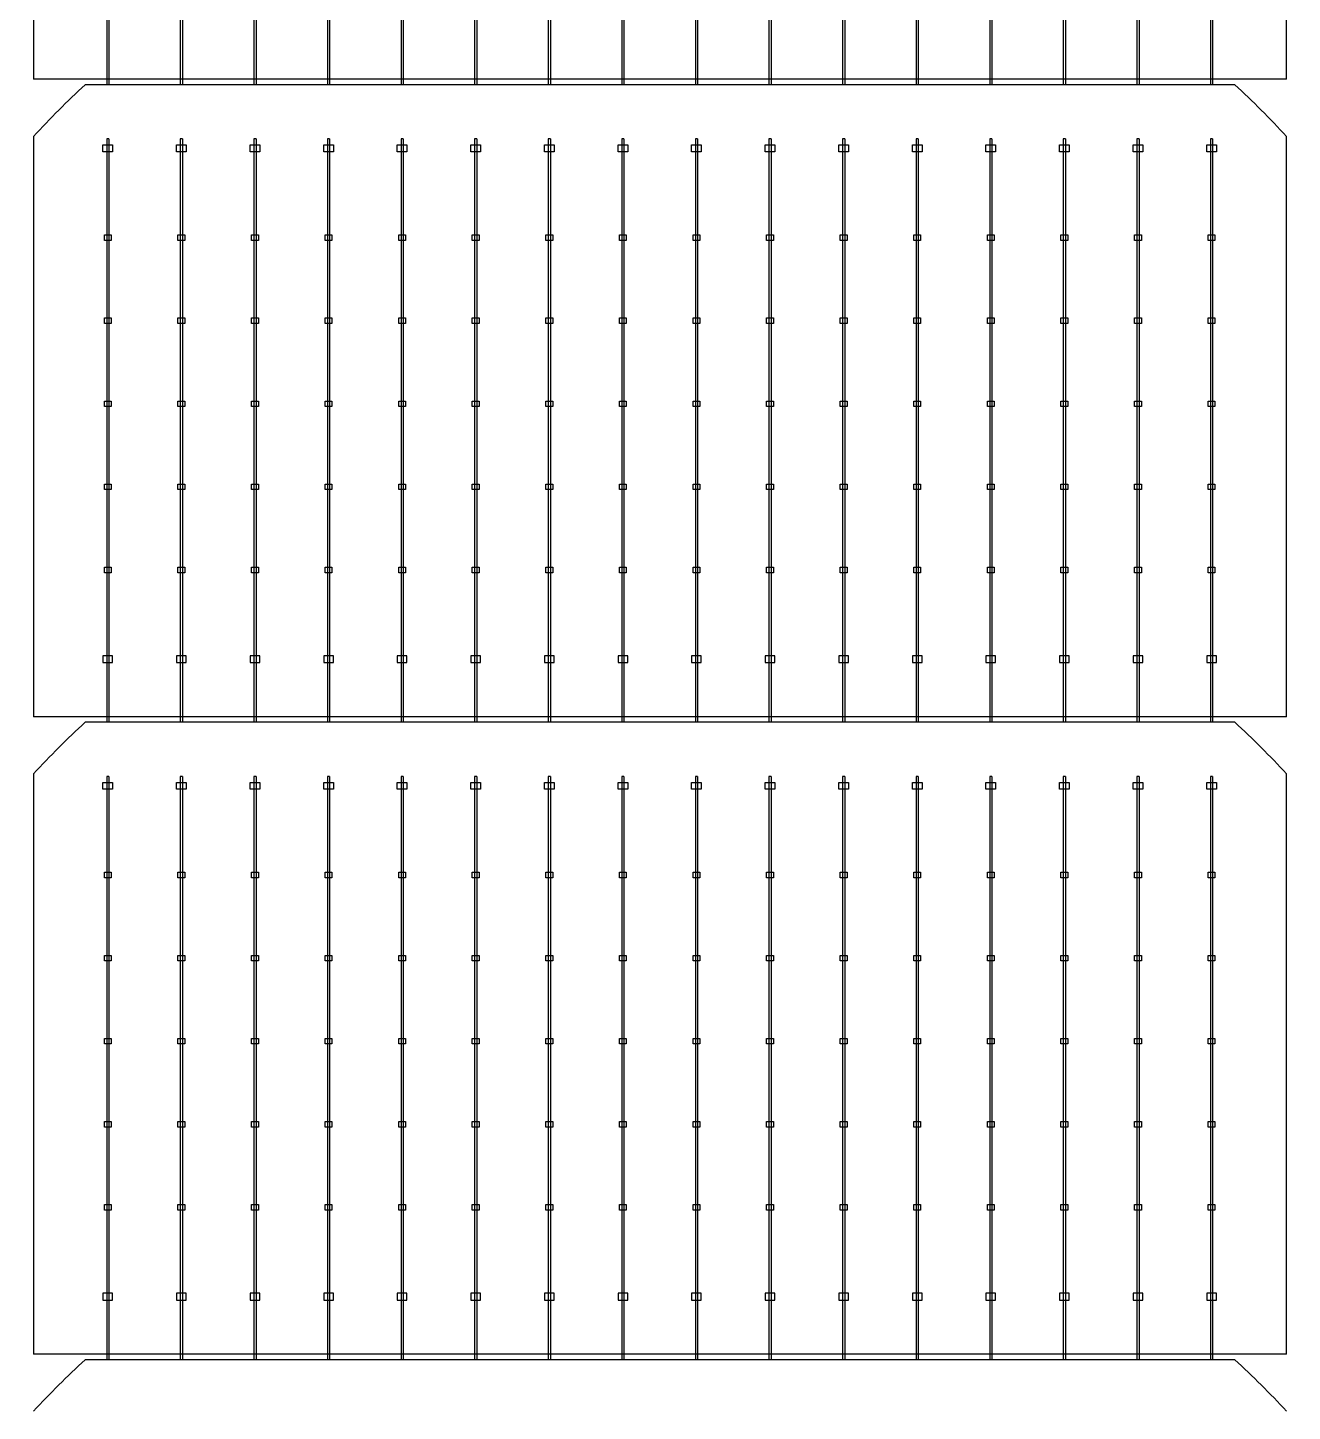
# Model space of a CAD drawing. Header units: millimetres. Extents: x 10297564 to 11610295, y -9287743 to -8409454.
# Drawn here: x 10668490 to 10669964, y -9192347 to -9190734 of the extents above; entities that cross this region are included whole.
import ezdxf

# ---------------------------------------------------------------- set-up
doc = ezdxf.new("R2010")
doc.units = ezdxf.units.MM
doc.header["$LTSCALE"] = 100
doc.layers.add('TEXTLINE', color=1, linetype='Continuous')

# ---------------------------------------------------------------- blocks, each defined once
blk = doc.blocks.new('635W')
for p, q in [((10686289.86, -10024382.46), (10686289.86, -10024467.27)), ((10686290.18, -10024382.46), (10686290.18, -10024467.27)), ((10686300.56, -10024382.46), (10686300.56, -10024467.27)), ((10686300.88, -10024382.46), (10686300.88, -10024467.27)), ((10686311.26, -10024382.46), (10686311.26, -10024467.27)), ((10686311.58, -10024382.46), (10686311.58, -10024467.27)), ((10686321.96, -10024382.46), (10686321.96, -10024467.27)), ((10686322.28, -10024382.46), (10686322.28, -10024467.27)), ((10686332.66, -10024382.46), (10686332.66, -10024467.27)), ((10686332.98, -10024382.46), (10686332.98, -10024467.27)), ((10686343.36, -10024382.46), (10686343.36, -10024467.27)), ((10686343.68, -10024382.46), (10686343.68, -10024467.27)), ((10686354.06, -10024382.46), (10686354.06, -10024467.27)), ((10686354.38, -10024382.46), (10686354.38, -10024467.27)), ((10686364.76, -10024382.46), (10686364.76, -10024467.27)), ((10686365.08, -10024382.46), (10686365.08, -10024467.27)), ((10686375.46, -10024382.46), (10686375.46, -10024467.27)), ((10686375.78, -10024382.46), (10686375.78, -10024467.27)), ((10686386.16, -10024382.46), (10686386.16, -10024467.27)), ((10686386.48, -10024382.46), (10686386.48, -10024467.27)), ((10686396.86, -10024382.46), (10686396.86, -10024467.27)), ((10686397.18, -10024382.46), (10686397.18, -10024467.27)), ((10686407.56, -10024382.46), (10686407.56, -10024467.27)), ((10686407.88, -10024382.46), (10686407.88, -10024467.27)), ((10686418.26, -10024382.46), (10686418.26, -10024467.27)), ((10686418.58, -10024382.46), (10686418.58, -10024467.27)), ((10686428.96, -10024382.46), (10686428.96, -10024467.27)), ((10686429.28, -10024382.46), (10686429.28, -10024467.27)), ((10686439.66, -10024382.46), (10686439.66, -10024467.27)), ((10686439.98, -10024382.46), (10686439.98, -10024467.27)), ((10686450.36, -10024382.46), (10686450.36, -10024467.27)), ((10686450.68, -10024382.46), (10686450.68, -10024467.27)), ((10686461.42, -10024466.46), (10686279.22, -10024466.46)), ((10686289.86, -10024475.14), (10686289.86, -10024559.94)), ((10686290.18, -10024475.14), (10686290.18, -10024559.94)), ((10686300.56, -10024475.14), (10686300.56, -10024559.94)), ((10686300.88, -10024475.14), (10686300.88, -10024559.94)), ((10686311.26, -10024475.14), (10686311.26, -10024559.94)), ((10686311.58, -10024475.14), (10686311.58, -10024559.94)), ((10686321.96, -10024475.14), (10686321.96, -10024559.94)), ((10686322.28, -10024475.14), (10686322.28, -10024559.94)), ((10686332.66, -10024475.14), (10686332.66, -10024559.94)), ((10686332.98, -10024475.14), (10686332.98, -10024559.94)), ((10686343.36, -10024475.14), (10686343.36, -10024559.94)), ((10686343.68, -10024475.14), (10686343.68, -10024559.94)), ((10686354.06, -10024475.14), (10686354.06, -10024559.94)), ((10686354.38, -10024475.14), (10686354.38, -10024559.94)), ((10686364.76, -10024475.14), (10686364.76, -10024559.94)), ((10686365.08, -10024475.14), (10686365.08, -10024559.94)), ((10686375.46, -10024475.14), (10686375.46, -10024559.94)), ((10686375.78, -10024475.14), (10686375.78, -10024559.94)), ((10686386.16, -10024475.14), (10686386.16, -10024559.94)), ((10686386.48, -10024475.14), (10686386.48, -10024559.94)), ((10686396.86, -10024475.14), (10686396.86, -10024559.94)), ((10686397.18, -10024475.14), (10686397.18, -10024559.94)), ((10686407.56, -10024475.14), (10686407.56, -10024559.94)), ((10686407.88, -10024475.14), (10686407.88, -10024559.94)), ((10686418.26, -10024475.14), (10686418.26, -10024559.94)), ((10686418.58, -10024475.14), (10686418.58, -10024559.94)), ((10686428.96, -10024475.14), (10686428.96, -10024559.94)), ((10686429.28, -10024475.14), (10686429.28, -10024559.94)), ((10686439.66, -10024475.14), (10686439.66, -10024559.94)), ((10686439.98, -10024475.14), (10686439.98, -10024559.94)), ((10686450.36, -10024475.14), (10686450.36, -10024559.94)), ((10686450.68, -10024475.14), (10686450.68, -10024559.94)), ((10686461.42, -10024559.14), (10686279.22, -10024559.14)), ((10686289.86, -10024567.81), (10686289.86, -10024652.62)), ((10686290.18, -10024567.81), (10686290.18, -10024652.62)), ((10686300.56, -10024567.81), (10686300.56, -10024652.62)), ((10686300.88, -10024567.81), (10686300.88, -10024652.62)), ((10686311.26, -10024567.81), (10686311.26, -10024652.62)), ((10686311.58, -10024567.81), (10686311.58, -10024652.62)), ((10686321.96, -10024567.81), (10686321.96, -10024652.62)), ((10686322.28, -10024567.81), (10686322.28, -10024652.62)), ((10686332.66, -10024567.81), (10686332.66, -10024652.62)), ((10686332.98, -10024567.81), (10686332.98, -10024652.62)), ((10686343.36, -10024567.81), (10686343.36, -10024652.62)), ((10686343.68, -10024567.81), (10686343.68, -10024652.62)), ((10686354.06, -10024567.81), (10686354.06, -10024652.62)), ((10686354.38, -10024567.81), (10686354.38, -10024652.62)), ((10686364.76, -10024567.81), (10686364.76, -10024652.62)), ((10686365.08, -10024567.81), (10686365.08, -10024652.62)), ((10686375.46, -10024567.81), (10686375.46, -10024652.62)), ((10686375.78, -10024567.81), (10686375.78, -10024652.62)), ((10686386.16, -10024567.81), (10686386.16, -10024652.62)), ((10686386.48, -10024567.81), (10686386.48, -10024652.62)), ((10686396.86, -10024567.81), (10686396.86, -10024652.62)), ((10686397.18, -10024567.81), (10686397.18, -10024652.62)), ((10686407.56, -10024567.81), (10686407.56, -10024652.62)), ((10686407.88, -10024567.81), (10686407.88, -10024652.62)), ((10686418.26, -10024567.81), (10686418.26, -10024652.62)), ((10686418.58, -10024567.81), (10686418.58, -10024652.62)), ((10686428.96, -10024567.81), (10686428.96, -10024652.62)), ((10686429.28, -10024567.81), (10686429.28, -10024652.62)), ((10686439.66, -10024567.81), (10686439.66, -10024652.62)), ((10686439.98, -10024567.81), (10686439.98, -10024652.62)), ((10686450.36, -10024567.81), (10686450.36, -10024652.62)), ((10686450.68, -10024567.81), (10686450.68, -10024652.62)), ((10686461.42, -10024651.81), (10686279.22, -10024651.81))]:
    blk.add_line(p, q)
for points in [[(10686279.22, -10024382.09), (10686279.22, -10024466.46)], [(10686461.42, -10024466.46), (10686461.42, -10024382.09)], [(10686453.92, -10024467.26), (10686286.73, -10024467.26)], [(10686279.22, -10024474.77), (10686279.22, -10024559.14)], [(10686290.18, -10024475.14), (10686289.86, -10024475.14)], [(10686300.88, -10024475.14), (10686300.56, -10024475.14)], [(10686311.58, -10024475.14), (10686311.26, -10024475.14)], [(10686322.28, -10024475.14), (10686321.96, -10024475.14)], [(10686332.98, -10024475.14), (10686332.66, -10024475.14)], [(10686343.68, -10024475.14), (10686343.36, -10024475.14)], [(10686354.38, -10024475.14), (10686354.06, -10024475.14)], [(10686365.08, -10024475.14), (10686364.76, -10024475.14)], [(10686375.78, -10024475.14), (10686375.46, -10024475.14)], [(10686386.48, -10024475.14), (10686386.16, -10024475.14)], [(10686397.18, -10024475.14), (10686396.86, -10024475.14)], [(10686407.88, -10024475.14), (10686407.56, -10024475.14)], [(10686418.58, -10024475.14), (10686418.26, -10024475.14)], [(10686429.28, -10024475.14), (10686428.96, -10024475.14)], [(10686439.98, -10024475.14), (10686439.66, -10024475.14)], [(10686450.68, -10024475.14), (10686450.36, -10024475.14)], [(10686461.42, -10024559.14), (10686461.42, -10024474.77)], [(10686453.92, -10024559.94), (10686286.73, -10024559.94)], [(10686279.22, -10024567.44), (10686279.22, -10024651.81)], [(10686290.18, -10024567.81), (10686289.86, -10024567.81)], [(10686300.88, -10024567.81), (10686300.56, -10024567.81)], [(10686311.58, -10024567.81), (10686311.26, -10024567.81)], [(10686322.28, -10024567.81), (10686321.96, -10024567.81)], [(10686332.98, -10024567.81), (10686332.66, -10024567.81)], [(10686343.68, -10024567.81), (10686343.36, -10024567.81)], [(10686354.38, -10024567.81), (10686354.06, -10024567.81)], [(10686365.08, -10024567.81), (10686364.76, -10024567.81)], [(10686375.78, -10024567.81), (10686375.46, -10024567.81)], [(10686386.48, -10024567.81), (10686386.16, -10024567.81)], [(10686397.18, -10024567.81), (10686396.86, -10024567.81)], [(10686407.88, -10024567.81), (10686407.56, -10024567.81)], [(10686418.58, -10024567.81), (10686418.26, -10024567.81)], [(10686429.28, -10024567.81), (10686428.96, -10024567.81)], [(10686439.98, -10024567.81), (10686439.66, -10024567.81)], [(10686450.68, -10024567.81), (10686450.36, -10024567.81)], [(10686461.42, -10024651.81), (10686461.42, -10024567.44)], [(10686453.92, -10024652.61), (10686286.73, -10024652.61)]]:
    blk.add_lwpolyline(points)
for points in [[(10686289.32, -10024477.01), (10686289.32, -10024476.01), (10686290.72, -10024476.01), (10686290.72, -10024477.01)], [(10686300.02, -10024477.01), (10686300.02, -10024476.01), (10686301.42, -10024476.01), (10686301.42, -10024477.01)], [(10686310.72, -10024477.01), (10686310.72, -10024476.01), (10686312.12, -10024476.01), (10686312.12, -10024477.01)], [(10686321.42, -10024477.01), (10686321.42, -10024476.01), (10686322.82, -10024476.01), (10686322.82, -10024477.01)], [(10686332.12, -10024477.01), (10686332.12, -10024476.01), (10686333.52, -10024476.01), (10686333.52, -10024477.01)], [(10686342.82, -10024477.01), (10686342.82, -10024476.01), (10686344.22, -10024476.01), (10686344.22, -10024477.01)], [(10686353.52, -10024477.01), (10686353.52, -10024476.01), (10686354.92, -10024476.01), (10686354.92, -10024477.01)], [(10686364.22, -10024477.01), (10686364.22, -10024476.01), (10686365.62, -10024476.01), (10686365.62, -10024477.01)], [(10686374.92, -10024477.01), (10686374.92, -10024476.01), (10686376.32, -10024476.01), (10686376.32, -10024477.01)], [(10686385.62, -10024477.01), (10686385.62, -10024476.01), (10686387.02, -10024476.01), (10686387.02, -10024477.01)], [(10686396.32, -10024477.01), (10686396.32, -10024476.01), (10686397.72, -10024476.01), (10686397.72, -10024477.01)], [(10686407.02, -10024477.01), (10686407.02, -10024476.01), (10686408.42, -10024476.01), (10686408.42, -10024477.01)], [(10686417.72, -10024477.01), (10686417.72, -10024476.01), (10686419.12, -10024476.01), (10686419.12, -10024477.01)], [(10686428.42, -10024477.01), (10686428.42, -10024476.01), (10686429.82, -10024476.01), (10686429.82, -10024477.01)], [(10686439.12, -10024477.01), (10686439.12, -10024476.01), (10686440.52, -10024476.01), (10686440.52, -10024477.01)], [(10686449.82, -10024477.01), (10686449.82, -10024476.01), (10686451.22, -10024476.01), (10686451.22, -10024477.01)], [(10686290.52, -10024489.88), (10686289.52, -10024489.88), (10686289.52, -10024489.08), (10686290.52, -10024489.08)], [(10686301.22, -10024489.88), (10686300.22, -10024489.88), (10686300.22, -10024489.08), (10686301.22, -10024489.08)], [(10686311.92, -10024489.88), (10686310.92, -10024489.88), (10686310.92, -10024489.08), (10686311.92, -10024489.08)], [(10686322.62, -10024489.88), (10686321.62, -10024489.88), (10686321.62, -10024489.08), (10686322.62, -10024489.08)], [(10686333.32, -10024489.88), (10686332.32, -10024489.88), (10686332.32, -10024489.08), (10686333.32, -10024489.08)], [(10686344.02, -10024489.88), (10686343.02, -10024489.88), (10686343.02, -10024489.08), (10686344.02, -10024489.08)], [(10686354.72, -10024489.88), (10686353.72, -10024489.88), (10686353.72, -10024489.08), (10686354.72, -10024489.08)], [(10686365.42, -10024489.88), (10686364.42, -10024489.88), (10686364.42, -10024489.08), (10686365.42, -10024489.08)], [(10686376.12, -10024489.88), (10686375.12, -10024489.88), (10686375.12, -10024489.08), (10686376.12, -10024489.08)], [(10686386.82, -10024489.88), (10686385.82, -10024489.88), (10686385.82, -10024489.08), (10686386.82, -10024489.08)], [(10686397.52, -10024489.88), (10686396.52, -10024489.88), (10686396.52, -10024489.08), (10686397.52, -10024489.08)], [(10686408.22, -10024489.88), (10686407.22, -10024489.88), (10686407.22, -10024489.08), (10686408.22, -10024489.08)], [(10686418.92, -10024489.88), (10686417.92, -10024489.88), (10686417.92, -10024489.08), (10686418.92, -10024489.08)], [(10686429.62, -10024489.88), (10686428.62, -10024489.88), (10686428.62, -10024489.08), (10686429.62, -10024489.08)], [(10686440.32, -10024489.88), (10686439.32, -10024489.88), (10686439.32, -10024489.08), (10686440.32, -10024489.08)], [(10686451.02, -10024489.88), (10686450.02, -10024489.88), (10686450.02, -10024489.08), (10686451.02, -10024489.08)], [(10686290.52, -10024501.96), (10686289.52, -10024501.96), (10686289.52, -10024501.16), (10686290.52, -10024501.16)], [(10686301.22, -10024501.96), (10686300.22, -10024501.96), (10686300.22, -10024501.16), (10686301.22, -10024501.16)], [(10686311.92, -10024501.96), (10686310.92, -10024501.96), (10686310.92, -10024501.16), (10686311.92, -10024501.16)], [(10686322.62, -10024501.96), (10686321.62, -10024501.96), (10686321.62, -10024501.16), (10686322.62, -10024501.16)], [(10686333.32, -10024501.96), (10686332.32, -10024501.96), (10686332.32, -10024501.16), (10686333.32, -10024501.16)], [(10686344.02, -10024501.96), (10686343.02, -10024501.96), (10686343.02, -10024501.16), (10686344.02, -10024501.16)], [(10686354.72, -10024501.96), (10686353.72, -10024501.96), (10686353.72, -10024501.16), (10686354.72, -10024501.16)], [(10686365.42, -10024501.96), (10686364.42, -10024501.96), (10686364.42, -10024501.16), (10686365.42, -10024501.16)], [(10686376.12, -10024501.96), (10686375.12, -10024501.96), (10686375.12, -10024501.16), (10686376.12, -10024501.16)], [(10686386.82, -10024501.96), (10686385.82, -10024501.96), (10686385.82, -10024501.16), (10686386.82, -10024501.16)], [(10686397.52, -10024501.96), (10686396.52, -10024501.96), (10686396.52, -10024501.16), (10686397.52, -10024501.16)], [(10686408.22, -10024501.96), (10686407.22, -10024501.96), (10686407.22, -10024501.16), (10686408.22, -10024501.16)], [(10686418.92, -10024501.96), (10686417.92, -10024501.96), (10686417.92, -10024501.16), (10686418.92, -10024501.16)], [(10686429.62, -10024501.96), (10686428.62, -10024501.96), (10686428.62, -10024501.16), (10686429.62, -10024501.16)], [(10686440.32, -10024501.96), (10686439.32, -10024501.96), (10686439.32, -10024501.16), (10686440.32, -10024501.16)], [(10686451.02, -10024501.96), (10686450.02, -10024501.96), (10686450.02, -10024501.16), (10686451.02, -10024501.16)], [(10686290.52, -10024514.04), (10686289.52, -10024514.04), (10686289.52, -10024513.24), (10686290.52, -10024513.24)], [(10686301.22, -10024514.04), (10686300.22, -10024514.04), (10686300.22, -10024513.24), (10686301.22, -10024513.24)], [(10686311.92, -10024514.04), (10686310.92, -10024514.04), (10686310.92, -10024513.24), (10686311.92, -10024513.24)], [(10686322.62, -10024514.04), (10686321.62, -10024514.04), (10686321.62, -10024513.24), (10686322.62, -10024513.24)], [(10686333.32, -10024514.04), (10686332.32, -10024514.04), (10686332.32, -10024513.24), (10686333.32, -10024513.24)], [(10686344.02, -10024514.04), (10686343.02, -10024514.04), (10686343.02, -10024513.24), (10686344.02, -10024513.24)], [(10686354.72, -10024514.04), (10686353.72, -10024514.04), (10686353.72, -10024513.24), (10686354.72, -10024513.24)], [(10686365.42, -10024514.04), (10686364.42, -10024514.04), (10686364.42, -10024513.24), (10686365.42, -10024513.24)], [(10686376.12, -10024514.04), (10686375.12, -10024514.04), (10686375.12, -10024513.24), (10686376.12, -10024513.24)], [(10686386.82, -10024514.04), (10686385.82, -10024514.04), (10686385.82, -10024513.24), (10686386.82, -10024513.24)], [(10686397.52, -10024514.04), (10686396.52, -10024514.04), (10686396.52, -10024513.24), (10686397.52, -10024513.24)], [(10686408.22, -10024514.04), (10686407.22, -10024514.04), (10686407.22, -10024513.24), (10686408.22, -10024513.24)], [(10686418.92, -10024514.04), (10686417.92, -10024514.04), (10686417.92, -10024513.24), (10686418.92, -10024513.24)], [(10686429.62, -10024514.04), (10686428.62, -10024514.04), (10686428.62, -10024513.24), (10686429.62, -10024513.24)], [(10686440.32, -10024514.04), (10686439.32, -10024514.04), (10686439.32, -10024513.24), (10686440.32, -10024513.24)], [(10686451.02, -10024514.04), (10686450.02, -10024514.04), (10686450.02, -10024513.24), (10686451.02, -10024513.24)], [(10686290.52, -10024526.12), (10686289.52, -10024526.12), (10686289.52, -10024525.32), (10686290.52, -10024525.32)], [(10686301.22, -10024526.12), (10686300.22, -10024526.12), (10686300.22, -10024525.32), (10686301.22, -10024525.32)], [(10686311.92, -10024526.12), (10686310.92, -10024526.12), (10686310.92, -10024525.32), (10686311.92, -10024525.32)], [(10686322.62, -10024526.12), (10686321.62, -10024526.12), (10686321.62, -10024525.32), (10686322.62, -10024525.32)], [(10686333.32, -10024526.12), (10686332.32, -10024526.12), (10686332.32, -10024525.32), (10686333.32, -10024525.32)], [(10686344.02, -10024526.12), (10686343.02, -10024526.12), (10686343.02, -10024525.32), (10686344.02, -10024525.32)], [(10686354.72, -10024526.12), (10686353.72, -10024526.12), (10686353.72, -10024525.32), (10686354.72, -10024525.32)], [(10686365.42, -10024526.12), (10686364.42, -10024526.12), (10686364.42, -10024525.32), (10686365.42, -10024525.32)], [(10686376.12, -10024526.12), (10686375.12, -10024526.12), (10686375.12, -10024525.32), (10686376.12, -10024525.32)], [(10686386.82, -10024526.12), (10686385.82, -10024526.12), (10686385.82, -10024525.32), (10686386.82, -10024525.32)], [(10686397.52, -10024526.12), (10686396.52, -10024526.12), (10686396.52, -10024525.32), (10686397.52, -10024525.32)], [(10686408.22, -10024526.12), (10686407.22, -10024526.12), (10686407.22, -10024525.32), (10686408.22, -10024525.32)], [(10686418.92, -10024526.12), (10686417.92, -10024526.12), (10686417.92, -10024525.32), (10686418.92, -10024525.32)], [(10686429.62, -10024526.12), (10686428.62, -10024526.12), (10686428.62, -10024525.32), (10686429.62, -10024525.32)], [(10686440.32, -10024526.12), (10686439.32, -10024526.12), (10686439.32, -10024525.32), (10686440.32, -10024525.32)], [(10686451.02, -10024526.12), (10686450.02, -10024526.12), (10686450.02, -10024525.32), (10686451.02, -10024525.32)], [(10686290.52, -10024538.2), (10686289.52, -10024538.2), (10686289.52, -10024537.4), (10686290.52, -10024537.4)], [(10686301.22, -10024538.2), (10686300.22, -10024538.2), (10686300.22, -10024537.4), (10686301.22, -10024537.4)], [(10686311.92, -10024538.2), (10686310.92, -10024538.2), (10686310.92, -10024537.4), (10686311.92, -10024537.4)], [(10686322.62, -10024538.2), (10686321.62, -10024538.2), (10686321.62, -10024537.4), (10686322.62, -10024537.4)], [(10686333.32, -10024538.2), (10686332.32, -10024538.2), (10686332.32, -10024537.4), (10686333.32, -10024537.4)], [(10686344.02, -10024538.2), (10686343.02, -10024538.2), (10686343.02, -10024537.4), (10686344.02, -10024537.4)], [(10686354.72, -10024538.2), (10686353.72, -10024538.2), (10686353.72, -10024537.4), (10686354.72, -10024537.4)], [(10686365.42, -10024538.2), (10686364.42, -10024538.2), (10686364.42, -10024537.4), (10686365.42, -10024537.4)], [(10686376.12, -10024538.2), (10686375.12, -10024538.2), (10686375.12, -10024537.4), (10686376.12, -10024537.4)], [(10686386.82, -10024538.2), (10686385.82, -10024538.2), (10686385.82, -10024537.4), (10686386.82, -10024537.4)], [(10686397.52, -10024538.2), (10686396.52, -10024538.2), (10686396.52, -10024537.4), (10686397.52, -10024537.4)], [(10686408.22, -10024538.2), (10686407.22, -10024538.2), (10686407.22, -10024537.4), (10686408.22, -10024537.4)], [(10686418.92, -10024538.2), (10686417.92, -10024538.2), (10686417.92, -10024537.4), (10686418.92, -10024537.4)], [(10686429.62, -10024538.2), (10686428.62, -10024538.2), (10686428.62, -10024537.4), (10686429.62, -10024537.4)], [(10686440.32, -10024538.2), (10686439.32, -10024538.2), (10686439.32, -10024537.4), (10686440.32, -10024537.4)], [(10686451.02, -10024538.2), (10686450.02, -10024538.2), (10686450.02, -10024537.4), (10686451.02, -10024537.4)], [(10686289.32, -10024550.27), (10686289.32, -10024551.27), (10686290.72, -10024551.27), (10686290.72, -10024550.27)], [(10686300.02, -10024550.27), (10686300.02, -10024551.27), (10686301.42, -10024551.27), (10686301.42, -10024550.27)], [(10686310.72, -10024550.27), (10686310.72, -10024551.27), (10686312.12, -10024551.27), (10686312.12, -10024550.27)], [(10686321.42, -10024550.27), (10686321.42, -10024551.27), (10686322.82, -10024551.27), (10686322.82, -10024550.27)], [(10686332.12, -10024550.27), (10686332.12, -10024551.27), (10686333.52, -10024551.27), (10686333.52, -10024550.27)], [(10686342.82, -10024550.27), (10686342.82, -10024551.27), (10686344.22, -10024551.27), (10686344.22, -10024550.27)], [(10686353.52, -10024550.27), (10686353.52, -10024551.27), (10686354.92, -10024551.27), (10686354.92, -10024550.27)], [(10686364.22, -10024550.27), (10686364.22, -10024551.27), (10686365.62, -10024551.27), (10686365.62, -10024550.27)], [(10686374.92, -10024550.27), (10686374.92, -10024551.27), (10686376.32, -10024551.27), (10686376.32, -10024550.27)], [(10686385.62, -10024550.27), (10686385.62, -10024551.27), (10686387.02, -10024551.27), (10686387.02, -10024550.27)], [(10686396.32, -10024550.27), (10686396.32, -10024551.27), (10686397.72, -10024551.27), (10686397.72, -10024550.27)], [(10686407.02, -10024550.27), (10686407.02, -10024551.27), (10686408.42, -10024551.27), (10686408.42, -10024550.27)], [(10686417.72, -10024550.27), (10686417.72, -10024551.27), (10686419.12, -10024551.27), (10686419.12, -10024550.27)], [(10686428.42, -10024550.27), (10686428.42, -10024551.27), (10686429.82, -10024551.27), (10686429.82, -10024550.27)], [(10686439.12, -10024550.27), (10686439.12, -10024551.27), (10686440.52, -10024551.27), (10686440.52, -10024550.27)], [(10686449.82, -10024550.27), (10686449.82, -10024551.27), (10686451.22, -10024551.27), (10686451.22, -10024550.27)], [(10686289.32, -10024569.68), (10686289.32, -10024568.68), (10686290.72, -10024568.68), (10686290.72, -10024569.68)], [(10686300.02, -10024569.68), (10686300.02, -10024568.68), (10686301.42, -10024568.68), (10686301.42, -10024569.68)], [(10686310.72, -10024569.68), (10686310.72, -10024568.68), (10686312.12, -10024568.68), (10686312.12, -10024569.68)], [(10686321.42, -10024569.68), (10686321.42, -10024568.68), (10686322.82, -10024568.68), (10686322.82, -10024569.68)], [(10686332.12, -10024569.68), (10686332.12, -10024568.68), (10686333.52, -10024568.68), (10686333.52, -10024569.68)], [(10686342.82, -10024569.68), (10686342.82, -10024568.68), (10686344.22, -10024568.68), (10686344.22, -10024569.68)], [(10686353.52, -10024569.68), (10686353.52, -10024568.68), (10686354.92, -10024568.68), (10686354.92, -10024569.68)], [(10686364.22, -10024569.68), (10686364.22, -10024568.68), (10686365.62, -10024568.68), (10686365.62, -10024569.68)], [(10686374.92, -10024569.68), (10686374.92, -10024568.68), (10686376.32, -10024568.68), (10686376.32, -10024569.68)], [(10686385.62, -10024569.68), (10686385.62, -10024568.68), (10686387.02, -10024568.68), (10686387.02, -10024569.68)], [(10686396.32, -10024569.68), (10686396.32, -10024568.68), (10686397.72, -10024568.68), (10686397.72, -10024569.68)], [(10686407.02, -10024569.68), (10686407.02, -10024568.68), (10686408.42, -10024568.68), (10686408.42, -10024569.68)], [(10686417.72, -10024569.68), (10686417.72, -10024568.68), (10686419.12, -10024568.68), (10686419.12, -10024569.68)], [(10686428.42, -10024569.68), (10686428.42, -10024568.68), (10686429.82, -10024568.68), (10686429.82, -10024569.68)], [(10686439.12, -10024569.68), (10686439.12, -10024568.68), (10686440.52, -10024568.68), (10686440.52, -10024569.68)], [(10686449.82, -10024569.68), (10686449.82, -10024568.68), (10686451.22, -10024568.68), (10686451.22, -10024569.68)], [(10686290.52, -10024582.55), (10686289.52, -10024582.55), (10686289.52, -10024581.75), (10686290.52, -10024581.75)], [(10686301.22, -10024582.55), (10686300.22, -10024582.55), (10686300.22, -10024581.75), (10686301.22, -10024581.75)], [(10686311.92, -10024582.55), (10686310.92, -10024582.55), (10686310.92, -10024581.75), (10686311.92, -10024581.75)], [(10686322.62, -10024582.55), (10686321.62, -10024582.55), (10686321.62, -10024581.75), (10686322.62, -10024581.75)], [(10686333.32, -10024582.55), (10686332.32, -10024582.55), (10686332.32, -10024581.75), (10686333.32, -10024581.75)], [(10686344.02, -10024582.55), (10686343.02, -10024582.55), (10686343.02, -10024581.75), (10686344.02, -10024581.75)], [(10686354.72, -10024582.55), (10686353.72, -10024582.55), (10686353.72, -10024581.75), (10686354.72, -10024581.75)], [(10686365.42, -10024582.55), (10686364.42, -10024582.55), (10686364.42, -10024581.75), (10686365.42, -10024581.75)], [(10686376.12, -10024582.55), (10686375.12, -10024582.55), (10686375.12, -10024581.75), (10686376.12, -10024581.75)], [(10686386.82, -10024582.55), (10686385.82, -10024582.55), (10686385.82, -10024581.75), (10686386.82, -10024581.75)], [(10686397.52, -10024582.55), (10686396.52, -10024582.55), (10686396.52, -10024581.75), (10686397.52, -10024581.75)], [(10686408.22, -10024582.55), (10686407.22, -10024582.55), (10686407.22, -10024581.75), (10686408.22, -10024581.75)], [(10686418.92, -10024582.55), (10686417.92, -10024582.55), (10686417.92, -10024581.75), (10686418.92, -10024581.75)], [(10686429.62, -10024582.55), (10686428.62, -10024582.55), (10686428.62, -10024581.75), (10686429.62, -10024581.75)], [(10686440.32, -10024582.55), (10686439.32, -10024582.55), (10686439.32, -10024581.75), (10686440.32, -10024581.75)], [(10686451.02, -10024582.55), (10686450.02, -10024582.55), (10686450.02, -10024581.75), (10686451.02, -10024581.75)], [(10686290.52, -10024594.63), (10686289.52, -10024594.63), (10686289.52, -10024593.83), (10686290.52, -10024593.83)], [(10686301.22, -10024594.63), (10686300.22, -10024594.63), (10686300.22, -10024593.83), (10686301.22, -10024593.83)], [(10686311.92, -10024594.63), (10686310.92, -10024594.63), (10686310.92, -10024593.83), (10686311.92, -10024593.83)], [(10686322.62, -10024594.63), (10686321.62, -10024594.63), (10686321.62, -10024593.83), (10686322.62, -10024593.83)], [(10686333.32, -10024594.63), (10686332.32, -10024594.63), (10686332.32, -10024593.83), (10686333.32, -10024593.83)], [(10686344.02, -10024594.63), (10686343.02, -10024594.63), (10686343.02, -10024593.83), (10686344.02, -10024593.83)], [(10686354.72, -10024594.63), (10686353.72, -10024594.63), (10686353.72, -10024593.83), (10686354.72, -10024593.83)], [(10686365.42, -10024594.63), (10686364.42, -10024594.63), (10686364.42, -10024593.83), (10686365.42, -10024593.83)], [(10686376.12, -10024594.63), (10686375.12, -10024594.63), (10686375.12, -10024593.83), (10686376.12, -10024593.83)], [(10686386.82, -10024594.63), (10686385.82, -10024594.63), (10686385.82, -10024593.83), (10686386.82, -10024593.83)], [(10686397.52, -10024594.63), (10686396.52, -10024594.63), (10686396.52, -10024593.83), (10686397.52, -10024593.83)], [(10686408.22, -10024594.63), (10686407.22, -10024594.63), (10686407.22, -10024593.83), (10686408.22, -10024593.83)], [(10686418.92, -10024594.63), (10686417.92, -10024594.63), (10686417.92, -10024593.83), (10686418.92, -10024593.83)], [(10686429.62, -10024594.63), (10686428.62, -10024594.63), (10686428.62, -10024593.83), (10686429.62, -10024593.83)], [(10686440.32, -10024594.63), (10686439.32, -10024594.63), (10686439.32, -10024593.83), (10686440.32, -10024593.83)], [(10686451.02, -10024594.63), (10686450.02, -10024594.63), (10686450.02, -10024593.83), (10686451.02, -10024593.83)], [(10686290.52, -10024606.71), (10686289.52, -10024606.71), (10686289.52, -10024605.91), (10686290.52, -10024605.91)], [(10686301.22, -10024606.71), (10686300.22, -10024606.71), (10686300.22, -10024605.91), (10686301.22, -10024605.91)], [(10686311.92, -10024606.71), (10686310.92, -10024606.71), (10686310.92, -10024605.91), (10686311.92, -10024605.91)], [(10686322.62, -10024606.71), (10686321.62, -10024606.71), (10686321.62, -10024605.91), (10686322.62, -10024605.91)], [(10686333.32, -10024606.71), (10686332.32, -10024606.71), (10686332.32, -10024605.91), (10686333.32, -10024605.91)], [(10686344.02, -10024606.71), (10686343.02, -10024606.71), (10686343.02, -10024605.91), (10686344.02, -10024605.91)], [(10686354.72, -10024606.71), (10686353.72, -10024606.71), (10686353.72, -10024605.91), (10686354.72, -10024605.91)], [(10686365.42, -10024606.71), (10686364.42, -10024606.71), (10686364.42, -10024605.91), (10686365.42, -10024605.91)], [(10686376.12, -10024606.71), (10686375.12, -10024606.71), (10686375.12, -10024605.91), (10686376.12, -10024605.91)], [(10686386.82, -10024606.71), (10686385.82, -10024606.71), (10686385.82, -10024605.91), (10686386.82, -10024605.91)], [(10686397.52, -10024606.71), (10686396.52, -10024606.71), (10686396.52, -10024605.91), (10686397.52, -10024605.91)], [(10686408.22, -10024606.71), (10686407.22, -10024606.71), (10686407.22, -10024605.91), (10686408.22, -10024605.91)], [(10686418.92, -10024606.71), (10686417.92, -10024606.71), (10686417.92, -10024605.91), (10686418.92, -10024605.91)], [(10686429.62, -10024606.71), (10686428.62, -10024606.71), (10686428.62, -10024605.91), (10686429.62, -10024605.91)], [(10686440.32, -10024606.71), (10686439.32, -10024606.71), (10686439.32, -10024605.91), (10686440.32, -10024605.91)], [(10686451.02, -10024606.71), (10686450.02, -10024606.71), (10686450.02, -10024605.91), (10686451.02, -10024605.91)], [(10686290.52, -10024618.79), (10686289.52, -10024618.79), (10686289.52, -10024617.99), (10686290.52, -10024617.99)], [(10686301.22, -10024618.79), (10686300.22, -10024618.79), (10686300.22, -10024617.99), (10686301.22, -10024617.99)], [(10686311.92, -10024618.79), (10686310.92, -10024618.79), (10686310.92, -10024617.99), (10686311.92, -10024617.99)], [(10686322.62, -10024618.79), (10686321.62, -10024618.79), (10686321.62, -10024617.99), (10686322.62, -10024617.99)], [(10686333.32, -10024618.79), (10686332.32, -10024618.79), (10686332.32, -10024617.99), (10686333.32, -10024617.99)], [(10686344.02, -10024618.79), (10686343.02, -10024618.79), (10686343.02, -10024617.99), (10686344.02, -10024617.99)], [(10686354.72, -10024618.79), (10686353.72, -10024618.79), (10686353.72, -10024617.99), (10686354.72, -10024617.99)], [(10686365.42, -10024618.79), (10686364.42, -10024618.79), (10686364.42, -10024617.99), (10686365.42, -10024617.99)], [(10686376.12, -10024618.79), (10686375.12, -10024618.79), (10686375.12, -10024617.99), (10686376.12, -10024617.99)], [(10686386.82, -10024618.79), (10686385.82, -10024618.79), (10686385.82, -10024617.99), (10686386.82, -10024617.99)], [(10686397.52, -10024618.79), (10686396.52, -10024618.79), (10686396.52, -10024617.99), (10686397.52, -10024617.99)], [(10686408.22, -10024618.79), (10686407.22, -10024618.79), (10686407.22, -10024617.99), (10686408.22, -10024617.99)], [(10686418.92, -10024618.79), (10686417.92, -10024618.79), (10686417.92, -10024617.99), (10686418.92, -10024617.99)], [(10686429.62, -10024618.79), (10686428.62, -10024618.79), (10686428.62, -10024617.99), (10686429.62, -10024617.99)], [(10686440.32, -10024618.79), (10686439.32, -10024618.79), (10686439.32, -10024617.99), (10686440.32, -10024617.99)], [(10686451.02, -10024618.79), (10686450.02, -10024618.79), (10686450.02, -10024617.99), (10686451.02, -10024617.99)], [(10686290.52, -10024630.87), (10686289.52, -10024630.87), (10686289.52, -10024630.07), (10686290.52, -10024630.07)], [(10686301.22, -10024630.87), (10686300.22, -10024630.87), (10686300.22, -10024630.07), (10686301.22, -10024630.07)], [(10686311.92, -10024630.87), (10686310.92, -10024630.87), (10686310.92, -10024630.07), (10686311.92, -10024630.07)], [(10686322.62, -10024630.87), (10686321.62, -10024630.87), (10686321.62, -10024630.07), (10686322.62, -10024630.07)], [(10686333.32, -10024630.87), (10686332.32, -10024630.87), (10686332.32, -10024630.07), (10686333.32, -10024630.07)], [(10686344.02, -10024630.87), (10686343.02, -10024630.87), (10686343.02, -10024630.07), (10686344.02, -10024630.07)], [(10686354.72, -10024630.87), (10686353.72, -10024630.87), (10686353.72, -10024630.07), (10686354.72, -10024630.07)], [(10686365.42, -10024630.87), (10686364.42, -10024630.87), (10686364.42, -10024630.07), (10686365.42, -10024630.07)], [(10686376.12, -10024630.87), (10686375.12, -10024630.87), (10686375.12, -10024630.07), (10686376.12, -10024630.07)], [(10686386.82, -10024630.87), (10686385.82, -10024630.87), (10686385.82, -10024630.07), (10686386.82, -10024630.07)], [(10686397.52, -10024630.87), (10686396.52, -10024630.87), (10686396.52, -10024630.07), (10686397.52, -10024630.07)], [(10686408.22, -10024630.87), (10686407.22, -10024630.87), (10686407.22, -10024630.07), (10686408.22, -10024630.07)], [(10686418.92, -10024630.87), (10686417.92, -10024630.87), (10686417.92, -10024630.07), (10686418.92, -10024630.07)], [(10686429.62, -10024630.87), (10686428.62, -10024630.87), (10686428.62, -10024630.07), (10686429.62, -10024630.07)], [(10686440.32, -10024630.87), (10686439.32, -10024630.87), (10686439.32, -10024630.07), (10686440.32, -10024630.07)], [(10686451.02, -10024630.87), (10686450.02, -10024630.87), (10686450.02, -10024630.07), (10686451.02, -10024630.07)], [(10686289.32, -10024642.94), (10686289.32, -10024643.94), (10686290.72, -10024643.94), (10686290.72, -10024642.94)], [(10686300.02, -10024642.94), (10686300.02, -10024643.94), (10686301.42, -10024643.94), (10686301.42, -10024642.94)], [(10686310.72, -10024642.94), (10686310.72, -10024643.94), (10686312.12, -10024643.94), (10686312.12, -10024642.94)], [(10686321.42, -10024642.94), (10686321.42, -10024643.94), (10686322.82, -10024643.94), (10686322.82, -10024642.94)], [(10686332.12, -10024642.94), (10686332.12, -10024643.94), (10686333.52, -10024643.94), (10686333.52, -10024642.94)], [(10686342.82, -10024642.94), (10686342.82, -10024643.94), (10686344.22, -10024643.94), (10686344.22, -10024642.94)], [(10686353.52, -10024642.94), (10686353.52, -10024643.94), (10686354.92, -10024643.94), (10686354.92, -10024642.94)], [(10686364.22, -10024642.94), (10686364.22, -10024643.94), (10686365.62, -10024643.94), (10686365.62, -10024642.94)], [(10686374.92, -10024642.94), (10686374.92, -10024643.94), (10686376.32, -10024643.94), (10686376.32, -10024642.94)], [(10686385.62, -10024642.94), (10686385.62, -10024643.94), (10686387.02, -10024643.94), (10686387.02, -10024642.94)], [(10686396.32, -10024642.94), (10686396.32, -10024643.94), (10686397.72, -10024643.94), (10686397.72, -10024642.94)], [(10686407.02, -10024642.94), (10686407.02, -10024643.94), (10686408.42, -10024643.94), (10686408.42, -10024642.94)], [(10686417.72, -10024642.94), (10686417.72, -10024643.94), (10686419.12, -10024643.94), (10686419.12, -10024642.94)], [(10686428.42, -10024642.94), (10686428.42, -10024643.94), (10686429.82, -10024643.94), (10686429.82, -10024642.94)], [(10686439.12, -10024642.94), (10686439.12, -10024643.94), (10686440.52, -10024643.94), (10686440.52, -10024642.94)], [(10686449.82, -10024642.94), (10686449.82, -10024643.94), (10686451.22, -10024643.94), (10686451.22, -10024642.94)]]:
    blk.add_lwpolyline(points, close=True)
for centre, start, end in [((10686370.22, -10024558.26), 132.5369, 137.4631), ((10686370.42, -10024558.26), 42.5369, 47.4631), ((10686370.22, -10024650.94), 132.5369, 137.4631), ((10686370.42, -10024650.94), 42.5369, 47.4631), ((10686370.22, -10024743.61), 132.5369, 137.4631), ((10686370.42, -10024743.61), 42.5369, 47.4631)]:
    blk.add_arc(centre, 123.5, start, end)

msp = doc.modelspace()

# ---------------------------------------------------------------- wipeouts: each hides what was drawn before it
at = {"linetype": 'ByBlock'}
msp.add_wipeout([(10661157.3, -9184124), (10708842.1, -9184124), (10708842.1, -9214922.7), (10661157.3, -9214922.7)], dxfattribs=at).dxf.layer = 'TEXTLINE'

# ---------------------------------------------------------------- next in the draw order: block references
at = {"linetype": 'Continuous', "xscale": 8.019360487611644, "yscale": 8.019360487611644, "zscale": 8.019360487611644}
msp.add_blockref('635W', (-75028629, 71199016.2), dxfattribs=at)

doc.saveas('drawing.dxf')
